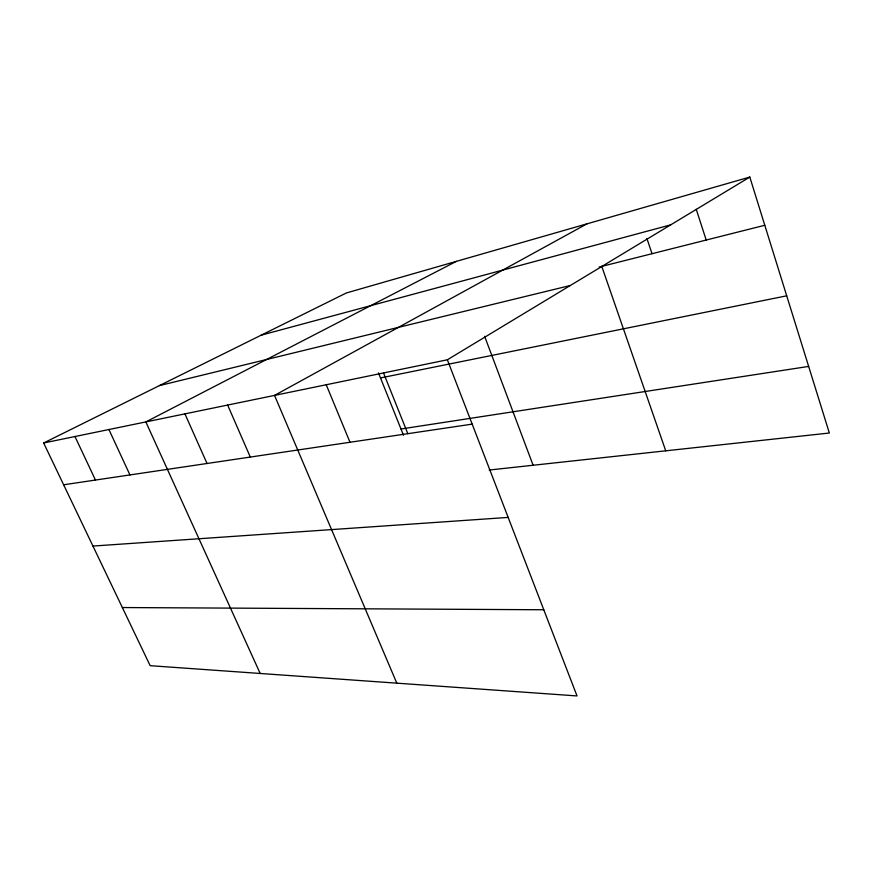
<?xml version="1.0" encoding="UTF-8"?>
<svg xmlns="http://www.w3.org/2000/svg" width="873" height="873" viewBox="0 0 873 873"><rect width="100%" height="100%" fill="white"/><g stroke="black" fill="none" stroke-linecap="round" stroke-linejoin="round"><path stroke-width="1.31" d="M447.358 359.785L577.02 695.934L150.156 665.673L43.65 442.982L447.358 359.785L749.809 177.066L829.35 433.019L489.186 470.034M587.016 223.826L274.537 395.404L396.811 683.166M456.426 261.343L145.856 421.921L260.187 673.476M43.65 442.982L346.406 292.946L749.809 177.066M261.18 335.177L670.704 224.852M599.173 267.04L764.792 225.267M159.432 385.604L570.309 285.504M380.508 377.933L786.715 295.816M400.991 428.992L808.66 366.42M63.642 484.777L472.173 424.125M92.953 546.062L508.151 517.416M122.351 607.543L543.781 609.758M74.969 436.522L95.463 480.052M108.918 429.527L129.946 474.934M184.934 413.867L207.032 463.487M227.646 405.061L250.3 457.059M326.229 384.742L349.997 442.262M383.52 372.946L407.822 433.674M378.467 372.869L403.479 435.212M484.635 336.345L533.119 465.254M601.77 266.385L665.728 450.817M646.926 238.525L652.022 253.716M696.239 209.269L706.202 240.042"/></g></svg>
